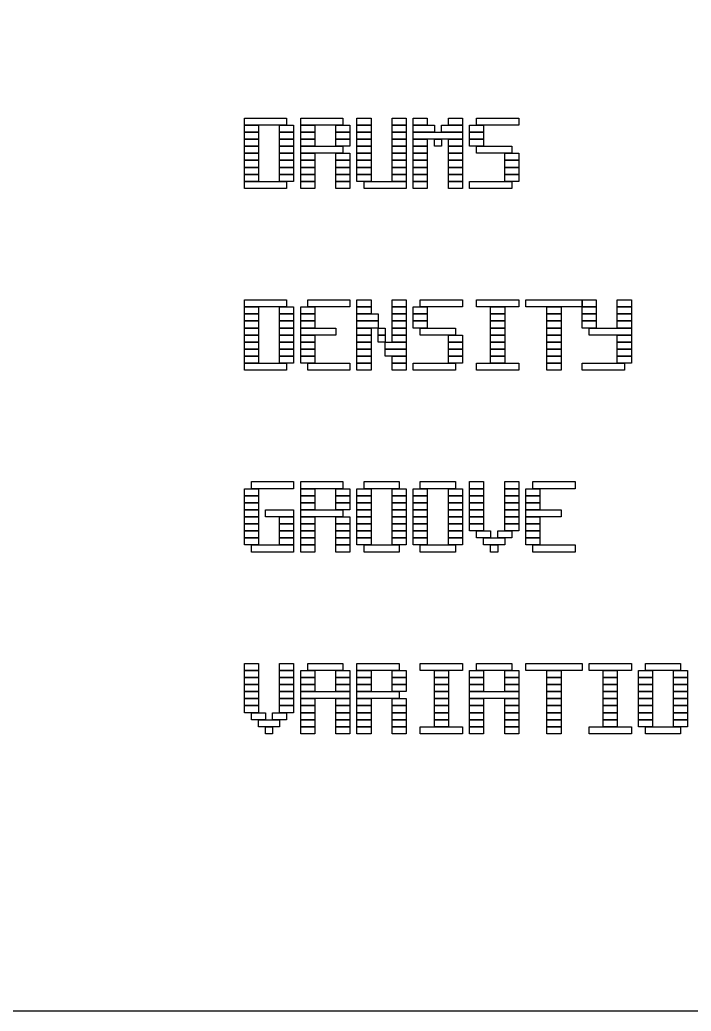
# Model space of a CAD drawing. Header units: millimetres. Extents: x 0 to 390, y 0 to 390.
# Drawn here: x 66.21 to 77.66, y 245.38 to 262.29 of the extents above; entities that cross this region are included whole.
import ezdxf

# ---------------------------------------------------------------- set-up
doc = ezdxf.new("R2010")
doc.units = ezdxf.units.MM
doc.layers.add('INCISIONE', color=7, linetype='CONTINUOUS')
doc.layers.add('TAGLIO', color=1, linetype='CONTINUOUS')

msp = doc.modelspace()

# ---------------------------------------------------------------- linework, layer by layer
at = {"layer": 'INCISIONE'}
for points in [[(70.04, 260.61), (70.76, 260.61), (70.76, 260.49), (70.04, 260.49)], [(71, 260.61), (71.72, 260.61), (71.72, 260.49), (71, 260.49)], [(71.96, 260.61), (72.2, 260.61), (72.2, 260.49), (71.96, 260.49)], [(72.56, 260.61), (72.8, 260.61), (72.8, 260.49), (72.56, 260.49)], [(72.92, 260.61), (73.16, 260.61), (73.16, 260.49), (72.92, 260.49)], [(73.52, 260.61), (73.76, 260.61), (73.76, 260.49), (73.52, 260.49)], [(74, 260.61), (74.72, 260.61), (74.72, 260.49), (74, 260.49)], [(70.04, 260.49), (70.28, 260.49), (70.28, 260.37), (70.04, 260.37)], [(70.04, 260.37), (70.28, 260.37), (70.28, 260.25), (70.04, 260.25)], [(70.64, 260.49), (70.88, 260.49), (70.88, 260.37), (70.64, 260.37)], [(70.64, 260.37), (70.88, 260.37), (70.88, 260.25), (70.64, 260.25)], [(71, 260.49), (71.24, 260.49), (71.24, 260.37), (71, 260.37)], [(71, 260.37), (71.24, 260.37), (71.24, 260.25), (71, 260.25)], [(71.6, 260.49), (71.84, 260.49), (71.84, 260.37), (71.6, 260.37)], [(71.6, 260.37), (71.84, 260.37), (71.84, 260.25), (71.6, 260.25)], [(71.96, 260.49), (72.2, 260.49), (72.2, 260.37), (71.96, 260.37)], [(71.96, 260.37), (72.2, 260.37), (72.2, 260.25), (71.96, 260.25)], [(72.56, 260.49), (72.8, 260.49), (72.8, 260.37), (72.56, 260.37)], [(72.56, 260.37), (72.8, 260.37), (72.8, 260.25), (72.56, 260.25)], [(72.92, 260.49), (73.28, 260.49), (73.28, 260.37), (72.92, 260.37)], [(72.92, 260.37), (73.76, 260.37), (73.76, 260.25), (72.92, 260.25)], [(73.4, 260.49), (73.76, 260.49), (73.76, 260.37), (73.4, 260.37)], [(73.88, 260.49), (74.12, 260.49), (74.12, 260.37), (73.88, 260.37)], [(73.88, 260.37), (74.12, 260.37), (74.12, 260.25), (73.88, 260.25)], [(70.04, 260.25), (70.28, 260.25), (70.28, 260.13), (70.04, 260.13)], [(70.64, 260.25), (70.88, 260.25), (70.88, 260.13), (70.64, 260.13)], [(71, 260.25), (71.24, 260.25), (71.24, 260.13), (71, 260.13)], [(71.6, 260.25), (71.84, 260.25), (71.84, 260.13), (71.6, 260.13)], [(71.96, 260.25), (72.2, 260.25), (72.2, 260.13), (71.96, 260.13)], [(72.56, 260.25), (72.8, 260.25), (72.8, 260.13), (72.56, 260.13)], [(72.92, 260.25), (73.16, 260.25), (73.16, 260.13), (72.92, 260.13)], [(73.28, 260.25), (73.4, 260.25), (73.4, 260.13), (73.28, 260.13)], [(73.52, 260.25), (73.76, 260.25), (73.76, 260.13), (73.52, 260.13)], [(73.88, 260.25), (74.12, 260.25), (74.12, 260.13), (73.88, 260.13)], [(70.04, 260.13), (70.28, 260.13), (70.28, 260.01), (70.04, 260.01)], [(70.64, 260.13), (70.88, 260.13), (70.88, 260.01), (70.64, 260.01)], [(71, 260.13), (71.72, 260.13), (71.72, 260.01), (71, 260.01)], [(71.96, 260.13), (72.2, 260.13), (72.2, 260.01), (71.96, 260.01)], [(72.56, 260.13), (72.8, 260.13), (72.8, 260.01), (72.56, 260.01)], [(72.92, 260.13), (73.16, 260.13), (73.16, 260.01), (72.92, 260.01)], [(73.52, 260.13), (73.76, 260.13), (73.76, 260.01), (73.52, 260.01)], [(74, 260.13), (74.6, 260.13), (74.6, 260.01), (74, 260.01)], [(70.04, 260.01), (70.28, 260.01), (70.28, 259.89), (70.04, 259.89)], [(70.04, 259.89), (70.28, 259.89), (70.28, 259.77), (70.04, 259.77)], [(70.64, 260.01), (70.88, 260.01), (70.88, 259.89), (70.64, 259.89)], [(70.64, 259.89), (70.88, 259.89), (70.88, 259.77), (70.64, 259.77)], [(71, 260.01), (71.24, 260.01), (71.24, 259.89), (71, 259.89)], [(71, 259.89), (71.24, 259.89), (71.24, 259.77), (71, 259.77)], [(71.6, 260.01), (71.84, 260.01), (71.84, 259.89), (71.6, 259.89)], [(71.6, 259.89), (71.84, 259.89), (71.84, 259.77), (71.6, 259.77)], [(71.96, 260.01), (72.2, 260.01), (72.2, 259.89), (71.96, 259.89)], [(71.96, 259.89), (72.2, 259.89), (72.2, 259.77), (71.96, 259.77)], [(72.56, 260.01), (72.8, 260.01), (72.8, 259.89), (72.56, 259.89)], [(72.56, 259.89), (72.8, 259.89), (72.8, 259.77), (72.56, 259.77)], [(72.92, 260.01), (73.16, 260.01), (73.16, 259.89), (72.92, 259.89)], [(72.92, 259.89), (73.16, 259.89), (73.16, 259.77), (72.92, 259.77)], [(73.52, 260.01), (73.76, 260.01), (73.76, 259.89), (73.52, 259.89)], [(73.52, 259.89), (73.76, 259.89), (73.76, 259.77), (73.52, 259.77)], [(74.48, 260.01), (74.72, 260.01), (74.72, 259.89), (74.48, 259.89)], [(74.48, 259.89), (74.72, 259.89), (74.72, 259.77), (74.48, 259.77)], [(70.04, 259.77), (70.28, 259.77), (70.28, 259.65), (70.04, 259.65)], [(70.64, 259.77), (70.88, 259.77), (70.88, 259.65), (70.64, 259.65)], [(71, 259.77), (71.24, 259.77), (71.24, 259.65), (71, 259.65)], [(71.6, 259.77), (71.84, 259.77), (71.84, 259.65), (71.6, 259.65)], [(71.96, 259.77), (72.2, 259.77), (72.2, 259.65), (71.96, 259.65)], [(72.56, 259.77), (72.8, 259.77), (72.8, 259.65), (72.56, 259.65)], [(72.92, 259.77), (73.16, 259.77), (73.16, 259.65), (72.92, 259.65)], [(73.52, 259.77), (73.76, 259.77), (73.76, 259.65), (73.52, 259.65)], [(74.48, 259.77), (74.72, 259.77), (74.72, 259.65), (74.48, 259.65)], [(70.04, 259.65), (70.28, 259.65), (70.28, 259.53), (70.04, 259.53)], [(70.04, 259.53), (70.76, 259.53), (70.76, 259.41), (70.04, 259.41)], [(70.64, 259.65), (70.88, 259.65), (70.88, 259.53), (70.64, 259.53)], [(71, 259.65), (71.24, 259.65), (71.24, 259.53), (71, 259.53)], [(71, 259.53), (71.24, 259.53), (71.24, 259.41), (71, 259.41)], [(71.6, 259.65), (71.84, 259.65), (71.84, 259.53), (71.6, 259.53)], [(71.6, 259.53), (71.84, 259.53), (71.84, 259.41), (71.6, 259.41)], [(71.96, 259.65), (72.2, 259.65), (72.2, 259.53), (71.96, 259.53)], [(72.08, 259.53), (72.8, 259.53), (72.8, 259.41), (72.08, 259.41)], [(72.56, 259.65), (72.8, 259.65), (72.8, 259.53), (72.56, 259.53)], [(72.92, 259.65), (73.16, 259.65), (73.16, 259.53), (72.92, 259.53)], [(72.92, 259.53), (73.16, 259.53), (73.16, 259.41), (72.92, 259.41)], [(73.52, 259.65), (73.76, 259.65), (73.76, 259.53), (73.52, 259.53)], [(73.52, 259.53), (73.76, 259.53), (73.76, 259.41), (73.52, 259.41)], [(73.88, 259.53), (74.6, 259.53), (74.6, 259.41), (73.88, 259.41)], [(74.48, 259.65), (74.72, 259.65), (74.72, 259.53), (74.48, 259.53)], [(70.04, 257.51), (70.76, 257.51), (70.76, 257.39), (70.04, 257.39)], [(71.12, 257.51), (71.84, 257.51), (71.84, 257.39), (71.12, 257.39)], [(71.96, 257.51), (72.2, 257.51), (72.2, 257.39), (71.96, 257.39)], [(72.56, 257.51), (72.8, 257.51), (72.8, 257.39), (72.56, 257.39)], [(73.04, 257.51), (73.76, 257.51), (73.76, 257.39), (73.04, 257.39)], [(74, 257.51), (74.72, 257.51), (74.72, 257.39), (74, 257.39)], [(74.84, 257.51), (75.8, 257.51), (75.8, 257.39), (74.84, 257.39)], [(75.8, 257.51), (76.04, 257.51), (76.04, 257.39), (75.8, 257.39)], [(76.4, 257.51), (76.64, 257.51), (76.64, 257.39), (76.4, 257.39)], [(70.04, 257.39), (70.28, 257.39), (70.28, 257.27), (70.04, 257.27)], [(70.64, 257.39), (70.88, 257.39), (70.88, 257.27), (70.64, 257.27)], [(71, 257.39), (71.24, 257.39), (71.24, 257.27), (71, 257.27)], [(71.96, 257.39), (72.2, 257.39), (72.2, 257.27), (71.96, 257.27)], [(72.56, 257.39), (72.8, 257.39), (72.8, 257.27), (72.56, 257.27)], [(72.92, 257.39), (73.16, 257.39), (73.16, 257.27), (72.92, 257.27)], [(74.24, 257.39), (74.48, 257.39), (74.48, 257.27), (74.24, 257.27)], [(75.2, 257.39), (75.44, 257.39), (75.44, 257.27), (75.2, 257.27)], [(75.8, 257.39), (76.04, 257.39), (76.04, 257.27), (75.8, 257.27)], [(76.4, 257.39), (76.64, 257.39), (76.64, 257.27), (76.4, 257.27)], [(70.04, 257.27), (70.28, 257.27), (70.28, 257.15), (70.04, 257.15)], [(70.04, 257.15), (70.28, 257.15), (70.28, 257.03), (70.04, 257.03)], [(70.64, 257.27), (70.88, 257.27), (70.88, 257.15), (70.64, 257.15)], [(70.64, 257.15), (70.88, 257.15), (70.88, 257.03), (70.64, 257.03)], [(71, 257.27), (71.24, 257.27), (71.24, 257.15), (71, 257.15)], [(71, 257.15), (71.24, 257.15), (71.24, 257.03), (71, 257.03)], [(71.96, 257.27), (72.32, 257.27), (72.32, 257.15), (71.96, 257.15)], [(71.96, 257.15), (72.32, 257.15), (72.32, 257.03), (71.96, 257.03)], [(72.56, 257.27), (72.8, 257.27), (72.8, 257.15), (72.56, 257.15)], [(72.56, 257.15), (72.8, 257.15), (72.8, 257.03), (72.56, 257.03)], [(72.92, 257.27), (73.16, 257.27), (73.16, 257.15), (72.92, 257.15)], [(72.92, 257.15), (73.16, 257.15), (73.16, 257.03), (72.92, 257.03)], [(74.24, 257.27), (74.48, 257.27), (74.48, 257.15), (74.24, 257.15)], [(74.24, 257.15), (74.48, 257.15), (74.48, 257.03), (74.24, 257.03)], [(75.2, 257.27), (75.44, 257.27), (75.44, 257.15), (75.2, 257.15)], [(75.2, 257.15), (75.44, 257.15), (75.44, 257.03), (75.2, 257.03)], [(75.8, 257.27), (76.04, 257.27), (76.04, 257.15), (75.8, 257.15)], [(75.8, 257.15), (76.04, 257.15), (76.04, 257.03), (75.8, 257.03)], [(76.4, 257.27), (76.64, 257.27), (76.64, 257.15), (76.4, 257.15)], [(76.4, 257.15), (76.64, 257.15), (76.64, 257.03), (76.4, 257.03)], [(70.04, 257.03), (70.28, 257.03), (70.28, 256.91), (70.04, 256.91)], [(70.64, 257.03), (70.88, 257.03), (70.88, 256.91), (70.64, 256.91)], [(71, 257.03), (71.6, 257.03), (71.6, 256.91), (71, 256.91)], [(71.96, 257.03), (72.2, 257.03), (72.2, 256.91), (71.96, 256.91)], [(72.32, 257.03), (72.44, 257.03), (72.44, 256.91), (72.32, 256.91)], [(72.56, 257.03), (72.8, 257.03), (72.8, 256.91), (72.56, 256.91)], [(73.04, 257.03), (73.64, 257.03), (73.64, 256.91), (73.04, 256.91)], [(74.24, 257.03), (74.48, 257.03), (74.48, 256.91), (74.24, 256.91)], [(75.2, 257.03), (75.44, 257.03), (75.44, 256.91), (75.2, 256.91)], [(75.92, 257.03), (76.64, 257.03), (76.64, 256.91), (75.92, 256.91)], [(70.04, 256.91), (70.28, 256.91), (70.28, 256.79), (70.04, 256.79)], [(70.64, 256.91), (70.88, 256.91), (70.88, 256.79), (70.64, 256.79)], [(71, 256.91), (71.24, 256.91), (71.24, 256.79), (71, 256.79)], [(71.96, 256.91), (72.2, 256.91), (72.2, 256.79), (71.96, 256.79)], [(72.32, 256.91), (72.44, 256.91), (72.44, 256.79), (72.32, 256.79)], [(72.56, 256.91), (72.8, 256.91), (72.8, 256.79), (72.56, 256.79)], [(73.52, 256.91), (73.76, 256.91), (73.76, 256.79), (73.52, 256.79)], [(74.24, 256.91), (74.48, 256.91), (74.48, 256.79), (74.24, 256.79)], [(75.2, 256.91), (75.44, 256.91), (75.44, 256.79), (75.2, 256.79)], [(76.4, 256.91), (76.64, 256.91), (76.64, 256.79), (76.4, 256.79)], [(70.04, 256.79), (70.28, 256.79), (70.28, 256.67), (70.04, 256.67)], [(70.04, 256.67), (70.28, 256.67), (70.28, 256.55), (70.04, 256.55)], [(70.64, 256.79), (70.88, 256.79), (70.88, 256.67), (70.64, 256.67)], [(70.64, 256.67), (70.88, 256.67), (70.88, 256.55), (70.64, 256.55)], [(71, 256.79), (71.24, 256.79), (71.24, 256.67), (71, 256.67)], [(71, 256.67), (71.24, 256.67), (71.24, 256.55), (71, 256.55)], [(71.96, 256.79), (72.2, 256.79), (72.2, 256.67), (71.96, 256.67)], [(71.96, 256.67), (72.2, 256.67), (72.2, 256.55), (71.96, 256.55)], [(72.44, 256.79), (72.8, 256.79), (72.8, 256.67), (72.44, 256.67)], [(72.44, 256.67), (72.8, 256.67), (72.8, 256.55), (72.44, 256.55)], [(73.52, 256.79), (73.76, 256.79), (73.76, 256.67), (73.52, 256.67)], [(73.52, 256.67), (73.76, 256.67), (73.76, 256.55), (73.52, 256.55)], [(74.24, 256.79), (74.48, 256.79), (74.48, 256.67), (74.24, 256.67)], [(74.24, 256.67), (74.48, 256.67), (74.48, 256.55), (74.24, 256.55)], [(75.2, 256.79), (75.44, 256.79), (75.44, 256.67), (75.2, 256.67)], [(75.2, 256.67), (75.44, 256.67), (75.44, 256.55), (75.2, 256.55)], [(76.4, 256.79), (76.64, 256.79), (76.64, 256.67), (76.4, 256.67)], [(76.4, 256.67), (76.64, 256.67), (76.64, 256.55), (76.4, 256.55)], [(70.04, 256.55), (70.28, 256.55), (70.28, 256.43), (70.04, 256.43)], [(70.64, 256.55), (70.88, 256.55), (70.88, 256.43), (70.64, 256.43)], [(71, 256.55), (71.24, 256.55), (71.24, 256.43), (71, 256.43)], [(71.96, 256.55), (72.2, 256.55), (72.2, 256.43), (71.96, 256.43)], [(72.56, 256.55), (72.8, 256.55), (72.8, 256.43), (72.56, 256.43)], [(73.52, 256.55), (73.76, 256.55), (73.76, 256.43), (73.52, 256.43)], [(74.24, 256.55), (74.48, 256.55), (74.48, 256.43), (74.24, 256.43)], [(75.2, 256.55), (75.44, 256.55), (75.44, 256.43), (75.2, 256.43)], [(76.4, 256.55), (76.64, 256.55), (76.64, 256.43), (76.4, 256.43)], [(70.04, 256.43), (70.76, 256.43), (70.76, 256.31), (70.04, 256.31)], [(71.12, 256.43), (71.84, 256.43), (71.84, 256.31), (71.12, 256.31)], [(71.96, 256.43), (72.2, 256.43), (72.2, 256.31), (71.96, 256.31)], [(72.56, 256.43), (72.8, 256.43), (72.8, 256.31), (72.56, 256.31)], [(72.92, 256.43), (73.64, 256.43), (73.64, 256.31), (72.92, 256.31)], [(74, 256.43), (74.72, 256.43), (74.72, 256.31), (74, 256.31)], [(75.2, 256.43), (75.44, 256.43), (75.44, 256.31), (75.2, 256.31)], [(75.8, 256.43), (76.52, 256.43), (76.52, 256.31), (75.8, 256.31)], [(70.04, 254.29), (70.28, 254.29), (70.28, 254.17), (70.04, 254.17)], [(70.16, 254.41), (70.88, 254.41), (70.88, 254.29), (70.16, 254.29)], [(71, 254.41), (71.72, 254.41), (71.72, 254.29), (71, 254.29)], [(71, 254.29), (71.24, 254.29), (71.24, 254.17), (71, 254.17)], [(71.6, 254.29), (71.84, 254.29), (71.84, 254.17), (71.6, 254.17)], [(71.96, 254.29), (72.2, 254.29), (72.2, 254.17), (71.96, 254.17)], [(72.08, 254.41), (72.68, 254.41), (72.68, 254.29), (72.08, 254.29)], [(72.56, 254.29), (72.8, 254.29), (72.8, 254.17), (72.56, 254.17)], [(72.92, 254.29), (73.16, 254.29), (73.16, 254.17), (72.92, 254.17)], [(73.04, 254.41), (73.64, 254.41), (73.64, 254.29), (73.04, 254.29)], [(73.52, 254.29), (73.76, 254.29), (73.76, 254.17), (73.52, 254.17)], [(73.88, 254.41), (74.12, 254.41), (74.12, 254.29), (73.88, 254.29)], [(73.88, 254.29), (74.12, 254.29), (74.12, 254.17), (73.88, 254.17)], [(74.48, 254.41), (74.72, 254.41), (74.72, 254.29), (74.48, 254.29)], [(74.48, 254.29), (74.72, 254.29), (74.72, 254.17), (74.48, 254.17)], [(74.84, 254.29), (75.08, 254.29), (75.08, 254.17), (74.84, 254.17)], [(74.96, 254.41), (75.68, 254.41), (75.68, 254.29), (74.96, 254.29)], [(70.04, 254.17), (70.28, 254.17), (70.28, 254.05), (70.04, 254.05)], [(71, 254.17), (71.24, 254.17), (71.24, 254.05), (71, 254.05)], [(71.6, 254.17), (71.84, 254.17), (71.84, 254.05), (71.6, 254.05)], [(71.96, 254.17), (72.2, 254.17), (72.2, 254.05), (71.96, 254.05)], [(72.56, 254.17), (72.8, 254.17), (72.8, 254.05), (72.56, 254.05)], [(72.92, 254.17), (73.16, 254.17), (73.16, 254.05), (72.92, 254.05)], [(73.52, 254.17), (73.76, 254.17), (73.76, 254.05), (73.52, 254.05)], [(73.88, 254.17), (74.12, 254.17), (74.12, 254.05), (73.88, 254.05)], [(74.48, 254.17), (74.72, 254.17), (74.72, 254.05), (74.48, 254.05)], [(74.84, 254.17), (75.08, 254.17), (75.08, 254.05), (74.84, 254.05)], [(70.04, 254.05), (70.28, 254.05), (70.28, 253.93), (70.04, 253.93)], [(70.04, 253.93), (70.28, 253.93), (70.28, 253.81), (70.04, 253.81)], [(70.4, 253.93), (70.88, 253.93), (70.88, 253.81), (70.4, 253.81)], [(71, 254.05), (71.24, 254.05), (71.24, 253.93), (71, 253.93)], [(71, 253.93), (71.72, 253.93), (71.72, 253.81), (71, 253.81)], [(71.6, 254.05), (71.84, 254.05), (71.84, 253.93), (71.6, 253.93)], [(71.96, 254.05), (72.2, 254.05), (72.2, 253.93), (71.96, 253.93)], [(71.96, 253.93), (72.2, 253.93), (72.2, 253.81), (71.96, 253.81)], [(72.56, 254.05), (72.8, 254.05), (72.8, 253.93), (72.56, 253.93)], [(72.56, 253.93), (72.8, 253.93), (72.8, 253.81), (72.56, 253.81)], [(72.92, 254.05), (73.16, 254.05), (73.16, 253.93), (72.92, 253.93)], [(72.92, 253.93), (73.16, 253.93), (73.16, 253.81), (72.92, 253.81)], [(73.52, 254.05), (73.76, 254.05), (73.76, 253.93), (73.52, 253.93)], [(73.52, 253.93), (73.76, 253.93), (73.76, 253.81), (73.52, 253.81)], [(73.88, 254.05), (74.12, 254.05), (74.12, 253.93), (73.88, 253.93)], [(73.88, 253.93), (74.12, 253.93), (74.12, 253.81), (73.88, 253.81)], [(74.48, 254.05), (74.72, 254.05), (74.72, 253.93), (74.48, 253.93)], [(74.48, 253.93), (74.72, 253.93), (74.72, 253.81), (74.48, 253.81)], [(74.84, 254.05), (75.08, 254.05), (75.08, 253.93), (74.84, 253.93)], [(74.84, 253.93), (75.44, 253.93), (75.44, 253.81), (74.84, 253.81)], [(70.04, 253.81), (70.28, 253.81), (70.28, 253.69), (70.04, 253.69)], [(70.64, 253.81), (70.88, 253.81), (70.88, 253.69), (70.64, 253.69)], [(71, 253.81), (71.24, 253.81), (71.24, 253.69), (71, 253.69)], [(71.6, 253.81), (71.84, 253.81), (71.84, 253.69), (71.6, 253.69)], [(71.96, 253.81), (72.2, 253.81), (72.2, 253.69), (71.96, 253.69)], [(72.56, 253.81), (72.8, 253.81), (72.8, 253.69), (72.56, 253.69)], [(72.92, 253.81), (73.16, 253.81), (73.16, 253.69), (72.92, 253.69)], [(73.52, 253.81), (73.76, 253.81), (73.76, 253.69), (73.52, 253.69)], [(73.88, 253.81), (74.12, 253.81), (74.12, 253.69), (73.88, 253.69)], [(74.48, 253.81), (74.72, 253.81), (74.72, 253.69), (74.48, 253.69)], [(74.84, 253.81), (75.08, 253.81), (75.08, 253.69), (74.84, 253.69)], [(70.04, 253.69), (70.28, 253.69), (70.28, 253.57), (70.04, 253.57)], [(70.64, 253.69), (70.88, 253.69), (70.88, 253.57), (70.64, 253.57)], [(71, 253.69), (71.24, 253.69), (71.24, 253.57), (71, 253.57)], [(71.6, 253.69), (71.84, 253.69), (71.84, 253.57), (71.6, 253.57)], [(71.96, 253.69), (72.2, 253.69), (72.2, 253.57), (71.96, 253.57)], [(72.56, 253.69), (72.8, 253.69), (72.8, 253.57), (72.56, 253.57)], [(72.92, 253.69), (73.16, 253.69), (73.16, 253.57), (72.92, 253.57)], [(73.52, 253.69), (73.76, 253.69), (73.76, 253.57), (73.52, 253.57)], [(73.88, 253.69), (74.12, 253.69), (74.12, 253.57), (73.88, 253.57)], [(74.48, 253.69), (74.72, 253.69), (74.72, 253.57), (74.48, 253.57)], [(74.84, 253.69), (75.08, 253.69), (75.08, 253.57), (74.84, 253.57)], [(70.04, 253.57), (70.28, 253.57), (70.28, 253.45), (70.04, 253.45)], [(70.04, 253.45), (70.28, 253.45), (70.28, 253.33), (70.04, 253.33)], [(70.64, 253.57), (70.88, 253.57), (70.88, 253.45), (70.64, 253.45)], [(70.64, 253.45), (70.88, 253.45), (70.88, 253.33), (70.64, 253.33)], [(71, 253.57), (71.24, 253.57), (71.24, 253.45), (71, 253.45)], [(71, 253.45), (71.24, 253.45), (71.24, 253.33), (71, 253.33)], [(71.6, 253.57), (71.84, 253.57), (71.84, 253.45), (71.6, 253.45)], [(71.6, 253.45), (71.84, 253.45), (71.84, 253.33), (71.6, 253.33)], [(71.96, 253.57), (72.2, 253.57), (72.2, 253.45), (71.96, 253.45)], [(71.96, 253.45), (72.2, 253.45), (72.2, 253.33), (71.96, 253.33)], [(72.56, 253.57), (72.8, 253.57), (72.8, 253.45), (72.56, 253.45)], [(72.56, 253.45), (72.8, 253.45), (72.8, 253.33), (72.56, 253.33)], [(72.92, 253.57), (73.16, 253.57), (73.16, 253.45), (72.92, 253.45)], [(72.92, 253.45), (73.16, 253.45), (73.16, 253.33), (72.92, 253.33)], [(73.52, 253.57), (73.76, 253.57), (73.76, 253.45), (73.52, 253.45)], [(73.52, 253.45), (73.76, 253.45), (73.76, 253.33), (73.52, 253.33)], [(74, 253.57), (74.24, 253.57), (74.24, 253.45), (74, 253.45)], [(74.12, 253.45), (74.48, 253.45), (74.48, 253.33), (74.12, 253.33)], [(74.36, 253.57), (74.6, 253.57), (74.6, 253.45), (74.36, 253.45)], [(74.84, 253.57), (75.08, 253.57), (75.08, 253.45), (74.84, 253.45)], [(74.84, 253.45), (75.08, 253.45), (75.08, 253.33), (74.84, 253.33)], [(70.16, 253.33), (70.88, 253.33), (70.88, 253.21), (70.16, 253.21)], [(71, 253.33), (71.24, 253.33), (71.24, 253.21), (71, 253.21)], [(71.6, 253.33), (71.84, 253.33), (71.84, 253.21), (71.6, 253.21)], [(72.08, 253.33), (72.68, 253.33), (72.68, 253.21), (72.08, 253.21)], [(73.04, 253.33), (73.64, 253.33), (73.64, 253.21), (73.04, 253.21)], [(74.24, 253.33), (74.36, 253.33), (74.36, 253.21), (74.24, 253.21)], [(74.96, 253.33), (75.68, 253.33), (75.68, 253.21), (74.96, 253.21)], [(70.04, 251.31), (70.28, 251.31), (70.28, 251.19), (70.04, 251.19)], [(70.64, 251.31), (70.88, 251.31), (70.88, 251.19), (70.64, 251.19)], [(71.12, 251.31), (71.72, 251.31), (71.72, 251.19), (71.12, 251.19)], [(71.96, 251.31), (72.68, 251.31), (72.68, 251.19), (71.96, 251.19)], [(73.04, 251.31), (73.76, 251.31), (73.76, 251.19), (73.04, 251.19)], [(74, 251.31), (74.6, 251.31), (74.6, 251.19), (74, 251.19)], [(74.84, 251.31), (75.8, 251.31), (75.8, 251.19), (74.84, 251.19)], [(75.92, 251.31), (76.64, 251.31), (76.64, 251.19), (75.92, 251.19)], [(76.88, 251.31), (77.48, 251.31), (77.48, 251.19), (76.88, 251.19)], [(70.04, 251.19), (70.28, 251.19), (70.28, 251.07), (70.04, 251.07)], [(70.04, 251.07), (70.28, 251.07), (70.28, 250.95), (70.04, 250.95)], [(70.64, 251.19), (70.88, 251.19), (70.88, 251.07), (70.64, 251.07)], [(70.64, 251.07), (70.88, 251.07), (70.88, 250.95), (70.64, 250.95)], [(71, 251.19), (71.24, 251.19), (71.24, 251.07), (71, 251.07)], [(71, 251.07), (71.24, 251.07), (71.24, 250.95), (71, 250.95)], [(71.6, 251.19), (71.84, 251.19), (71.84, 251.07), (71.6, 251.07)], [(71.6, 251.07), (71.84, 251.07), (71.84, 250.95), (71.6, 250.95)], [(71.96, 251.19), (72.2, 251.19), (72.2, 251.07), (71.96, 251.07)], [(71.96, 251.07), (72.2, 251.07), (72.2, 250.95), (71.96, 250.95)], [(72.56, 251.19), (72.8, 251.19), (72.8, 251.07), (72.56, 251.07)], [(72.56, 251.07), (72.8, 251.07), (72.8, 250.95), (72.56, 250.95)], [(73.28, 251.19), (73.52, 251.19), (73.52, 251.07), (73.28, 251.07)], [(73.28, 251.07), (73.52, 251.07), (73.52, 250.95), (73.28, 250.95)], [(73.88, 251.19), (74.12, 251.19), (74.12, 251.07), (73.88, 251.07)], [(73.88, 251.07), (74.12, 251.07), (74.12, 250.95), (73.88, 250.95)], [(74.48, 251.19), (74.72, 251.19), (74.72, 251.07), (74.48, 251.07)], [(74.48, 251.07), (74.72, 251.07), (74.72, 250.95), (74.48, 250.95)], [(75.2, 251.19), (75.44, 251.19), (75.44, 251.07), (75.2, 251.07)], [(75.2, 251.07), (75.44, 251.07), (75.44, 250.95), (75.2, 250.95)], [(76.16, 251.19), (76.4, 251.19), (76.4, 251.07), (76.16, 251.07)], [(76.16, 251.07), (76.4, 251.07), (76.4, 250.95), (76.16, 250.95)], [(76.76, 251.19), (77, 251.19), (77, 251.07), (76.76, 251.07)], [(76.76, 251.07), (77, 251.07), (77, 250.95), (76.76, 250.95)], [(77.36, 251.19), (77.6, 251.19), (77.6, 251.07), (77.36, 251.07)], [(77.36, 251.07), (77.6, 251.07), (77.6, 250.95), (77.36, 250.95)], [(70.04, 250.95), (70.28, 250.95), (70.28, 250.83), (70.04, 250.83)], [(70.64, 250.95), (70.88, 250.95), (70.88, 250.83), (70.64, 250.83)], [(71, 250.95), (71.24, 250.95), (71.24, 250.83), (71, 250.83)], [(71.6, 250.95), (71.84, 250.95), (71.84, 250.83), (71.6, 250.83)], [(71.96, 250.95), (72.2, 250.95), (72.2, 250.83), (71.96, 250.83)], [(72.56, 250.95), (72.8, 250.95), (72.8, 250.83), (72.56, 250.83)], [(73.28, 250.95), (73.52, 250.95), (73.52, 250.83), (73.28, 250.83)], [(73.88, 250.95), (74.12, 250.95), (74.12, 250.83), (73.88, 250.83)], [(74.48, 250.95), (74.72, 250.95), (74.72, 250.83), (74.48, 250.83)], [(75.2, 250.95), (75.44, 250.95), (75.44, 250.83), (75.2, 250.83)], [(76.16, 250.95), (76.4, 250.95), (76.4, 250.83), (76.16, 250.83)], [(76.76, 250.95), (77, 250.95), (77, 250.83), (76.76, 250.83)], [(77.36, 250.95), (77.6, 250.95), (77.6, 250.83), (77.36, 250.83)], [(70.04, 250.83), (70.28, 250.83), (70.28, 250.71), (70.04, 250.71)], [(70.64, 250.83), (70.88, 250.83), (70.88, 250.71), (70.64, 250.71)], [(71, 250.83), (71.84, 250.83), (71.84, 250.71), (71, 250.71)], [(71.96, 250.83), (72.68, 250.83), (72.68, 250.71), (71.96, 250.71)], [(73.28, 250.83), (73.52, 250.83), (73.52, 250.71), (73.28, 250.71)], [(73.88, 250.83), (74.72, 250.83), (74.72, 250.71), (73.88, 250.71)], [(75.2, 250.83), (75.44, 250.83), (75.44, 250.71), (75.2, 250.71)], [(76.16, 250.83), (76.4, 250.83), (76.4, 250.71), (76.16, 250.71)], [(76.76, 250.83), (77, 250.83), (77, 250.71), (76.76, 250.71)], [(77.36, 250.83), (77.6, 250.83), (77.6, 250.71), (77.36, 250.71)], [(70.04, 250.71), (70.28, 250.71), (70.28, 250.59), (70.04, 250.59)], [(70.04, 250.59), (70.28, 250.59), (70.28, 250.47), (70.04, 250.47)], [(70.64, 250.71), (70.88, 250.71), (70.88, 250.59), (70.64, 250.59)], [(70.64, 250.59), (70.88, 250.59), (70.88, 250.47), (70.64, 250.47)], [(71, 250.71), (71.24, 250.71), (71.24, 250.59), (71, 250.59)], [(71, 250.59), (71.24, 250.59), (71.24, 250.47), (71, 250.47)], [(71.6, 250.71), (71.84, 250.71), (71.84, 250.59), (71.6, 250.59)], [(71.6, 250.59), (71.84, 250.59), (71.84, 250.47), (71.6, 250.47)], [(71.96, 250.71), (72.2, 250.71), (72.2, 250.59), (71.96, 250.59)], [(71.96, 250.59), (72.2, 250.59), (72.2, 250.47), (71.96, 250.47)], [(72.56, 250.71), (72.8, 250.71), (72.8, 250.59), (72.56, 250.59)], [(72.56, 250.59), (72.8, 250.59), (72.8, 250.47), (72.56, 250.47)], [(73.28, 250.71), (73.52, 250.71), (73.52, 250.59), (73.28, 250.59)], [(73.28, 250.59), (73.52, 250.59), (73.52, 250.47), (73.28, 250.47)], [(73.88, 250.71), (74.12, 250.71), (74.12, 250.59), (73.88, 250.59)], [(73.88, 250.59), (74.12, 250.59), (74.12, 250.47), (73.88, 250.47)], [(74.48, 250.71), (74.72, 250.71), (74.72, 250.59), (74.48, 250.59)], [(74.48, 250.59), (74.72, 250.59), (74.72, 250.47), (74.48, 250.47)], [(75.2, 250.71), (75.44, 250.71), (75.44, 250.59), (75.2, 250.59)], [(75.2, 250.59), (75.44, 250.59), (75.44, 250.47), (75.2, 250.47)], [(76.16, 250.71), (76.4, 250.71), (76.4, 250.59), (76.16, 250.59)], [(76.16, 250.59), (76.4, 250.59), (76.4, 250.47), (76.16, 250.47)], [(76.76, 250.71), (77, 250.71), (77, 250.59), (76.76, 250.59)], [(76.76, 250.59), (77, 250.59), (77, 250.47), (76.76, 250.47)], [(77.36, 250.71), (77.6, 250.71), (77.6, 250.59), (77.36, 250.59)], [(77.36, 250.59), (77.6, 250.59), (77.6, 250.47), (77.36, 250.47)], [(70.16, 250.47), (70.4, 250.47), (70.4, 250.35), (70.16, 250.35)], [(70.52, 250.47), (70.76, 250.47), (70.76, 250.35), (70.52, 250.35)], [(71, 250.47), (71.24, 250.47), (71.24, 250.35), (71, 250.35)], [(71.6, 250.47), (71.84, 250.47), (71.84, 250.35), (71.6, 250.35)], [(71.96, 250.47), (72.2, 250.47), (72.2, 250.35), (71.96, 250.35)], [(72.56, 250.47), (72.8, 250.47), (72.8, 250.35), (72.56, 250.35)], [(73.28, 250.47), (73.52, 250.47), (73.52, 250.35), (73.28, 250.35)], [(73.88, 250.47), (74.12, 250.47), (74.12, 250.35), (73.88, 250.35)], [(74.48, 250.47), (74.72, 250.47), (74.72, 250.35), (74.48, 250.35)], [(75.2, 250.47), (75.44, 250.47), (75.44, 250.35), (75.2, 250.35)], [(76.16, 250.47), (76.4, 250.47), (76.4, 250.35), (76.16, 250.35)], [(76.76, 250.47), (77, 250.47), (77, 250.35), (76.76, 250.35)], [(77.36, 250.47), (77.6, 250.47), (77.6, 250.35), (77.36, 250.35)], [(70.28, 250.35), (70.64, 250.35), (70.64, 250.23), (70.28, 250.23)], [(70.4, 250.23), (70.52, 250.23), (70.52, 250.11), (70.4, 250.11)], [(71, 250.35), (71.24, 250.35), (71.24, 250.23), (71, 250.23)], [(71, 250.23), (71.24, 250.23), (71.24, 250.11), (71, 250.11)], [(71.6, 250.35), (71.84, 250.35), (71.84, 250.23), (71.6, 250.23)], [(71.6, 250.23), (71.84, 250.23), (71.84, 250.11), (71.6, 250.11)], [(71.96, 250.35), (72.2, 250.35), (72.2, 250.23), (71.96, 250.23)], [(71.96, 250.23), (72.2, 250.23), (72.2, 250.11), (71.96, 250.11)], [(72.56, 250.35), (72.8, 250.35), (72.8, 250.23), (72.56, 250.23)], [(72.56, 250.23), (72.8, 250.23), (72.8, 250.11), (72.56, 250.11)], [(73.04, 250.23), (73.76, 250.23), (73.76, 250.11), (73.04, 250.11)], [(73.28, 250.35), (73.52, 250.35), (73.52, 250.23), (73.28, 250.23)], [(73.88, 250.35), (74.12, 250.35), (74.12, 250.23), (73.88, 250.23)], [(73.88, 250.23), (74.12, 250.23), (74.12, 250.11), (73.88, 250.11)], [(74.48, 250.35), (74.72, 250.35), (74.72, 250.23), (74.48, 250.23)], [(74.48, 250.23), (74.72, 250.23), (74.72, 250.11), (74.48, 250.11)], [(75.2, 250.35), (75.44, 250.35), (75.44, 250.23), (75.2, 250.23)], [(75.2, 250.23), (75.44, 250.23), (75.44, 250.11), (75.2, 250.11)], [(75.92, 250.23), (76.64, 250.23), (76.64, 250.11), (75.92, 250.11)], [(76.16, 250.35), (76.4, 250.35), (76.4, 250.23), (76.16, 250.23)], [(76.76, 250.35), (77, 250.35), (77, 250.23), (76.76, 250.23)], [(76.88, 250.23), (77.48, 250.23), (77.48, 250.11), (76.88, 250.11)], [(77.36, 250.35), (77.6, 250.35), (77.6, 250.23), (77.36, 250.23)]]:
    msp.add_lwpolyline(points, close=True, dxfattribs=at)
at = {"layer": 'TAGLIO'}
msp.add_lwpolyline([(5, 385), (204.6, 385), (204.6, 245.38), (5, 245.38)], close=True, dxfattribs=at)

doc.saveas('drawing.dxf')
